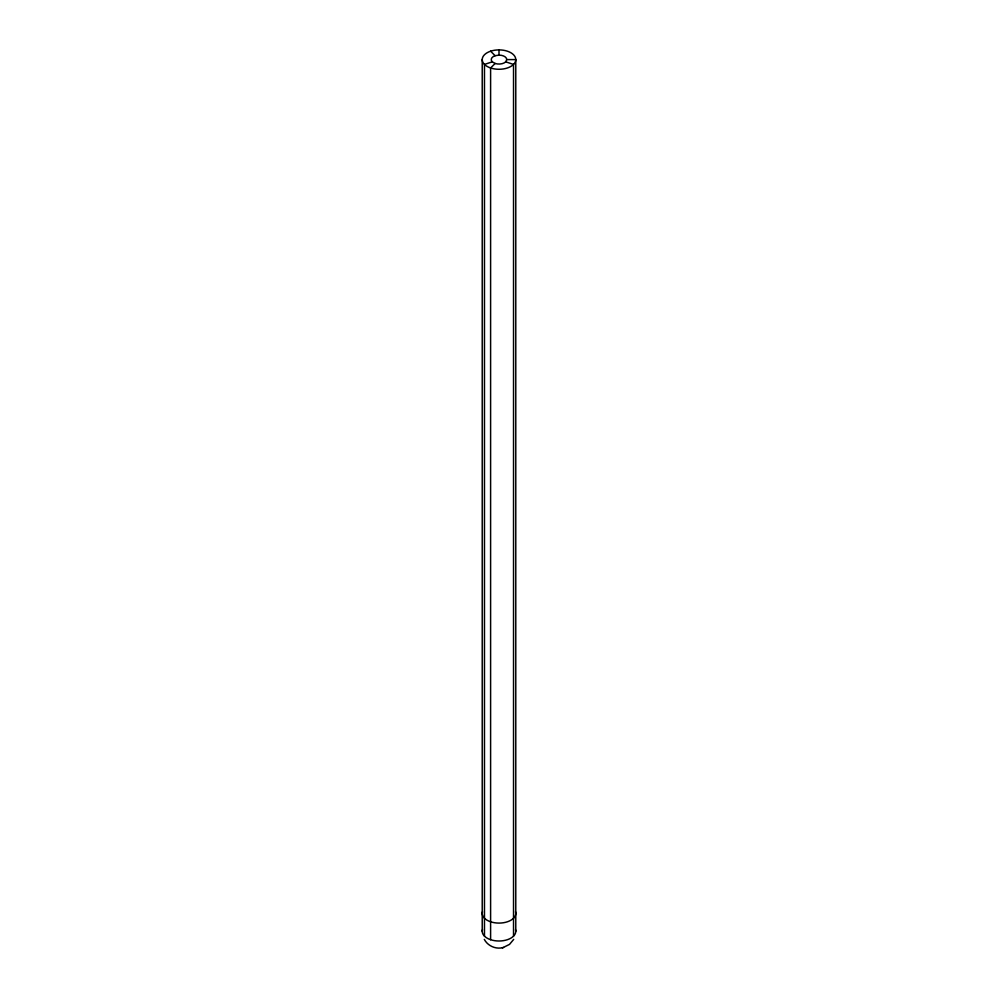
<?xml version="1.0" encoding="UTF-8"?>
<svg xmlns="http://www.w3.org/2000/svg" width="998" height="998" viewBox="0 0 998 998"><rect width="100%" height="100%" fill="white"/><g stroke="black" fill="none" stroke-linecap="round" stroke-linejoin="round"><path stroke-width="1.5" d="M492.288 61.826A7.747 4.466 0 0 1 495.133 55.713L499 55.115A7.747 4.466 0 0 1 506.747 59.593L505.712 61.826A7.747 4.466 0 0 1 495.133 63.46L492.288 61.826L484.467 64.433L484.467 936.161M513.696 939.38L509.529 944.382L503.067 947.576M495.133 63.46L490.604 67.976L490.604 939.704M484.304 939.38C487.685 945.83 495.619 949.422 502.693 947.663M502.293 947.763L503.553 947.464M506.747 59.593L515.779 59.593L515.779 931.321M505.712 61.826L513.533 64.433L513.533 936.161M490.604 51.197A16.779 9.693 0 0 1 515.779 59.593A16.779 9.693 0 0 1 490.604 67.976A16.779 9.693 0 0 1 490.604 51.197L495.133 55.713M499 49.9L499 55.115M482.221 59.593L482.221 931.321M515.529 911.71A16.779 9.693 0 0 1 499 923.088A16.779 9.693 0 0 1 482.471 911.71M515.529 929.637A16.779 9.693 0 0 1 499 941.002A16.779 9.693 0 0 1 482.471 929.637"/></g></svg>
